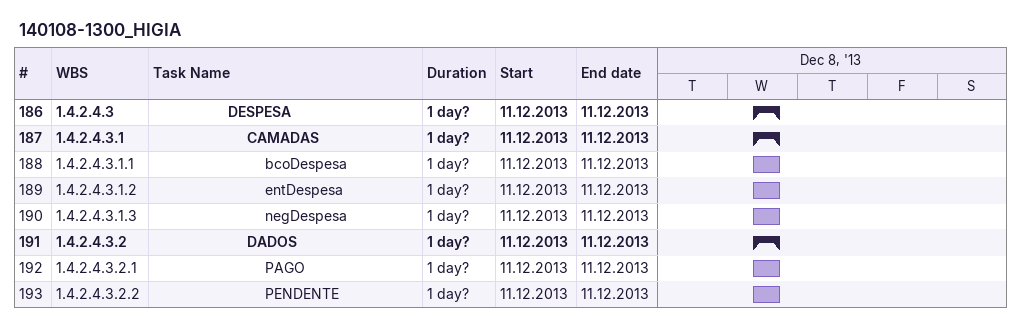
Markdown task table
140108-1300_HIGIA

| ID | WBS | Task | Duration | Start | Finish |
|---|---|---|---|---|---|
| 186 | 1.4.2.4.3 | **DESPESA** | 1d? | 2013-12-11 | 2013-12-11 |
| 187 | 1.4.2.4.3.1 | **CAMADAS** | 1d? | 2013-12-11 | 2013-12-11 |
| 188 | 1.4.2.4.3.1.1 | bcoDespesa | 1d? | 2013-12-11 | 2013-12-11 |
| 189 | 1.4.2.4.3.1.2 | entDespesa | 1d? | 2013-12-11 | 2013-12-11 |
| 190 | 1.4.2.4.3.1.3 | negDespesa | 1d? | 2013-12-11 | 2013-12-11 |
| 191 | 1.4.2.4.3.2 | **DADOS** | 1d? | 2013-12-11 | 2013-12-11 |
| 192 | 1.4.2.4.3.2.1 | PAGO | 1d? | 2013-12-11 | 2013-12-11 |
| 193 | 1.4.2.4.3.2.2 | PENDENTE | 1d? | 2013-12-11 | 2013-12-11 |
